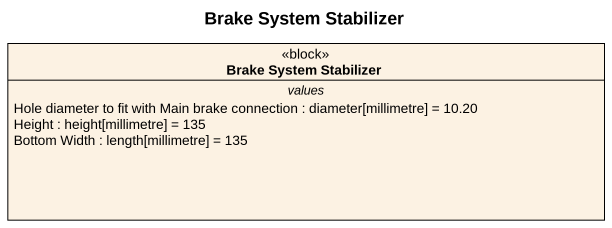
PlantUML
@startuml
title Brake System Stabilizer
hide circle
hide empty members
class "Brake System Stabilizer" as Brake_System_Stabilizer <<block>> {
  -- values --
  Hole diameter to fit with Main brake connection : diameter[millimetre] = 10.20
  Height : height[millimetre] = 135
  Bottom Width : length[millimetre] = 135
}
@enduml
